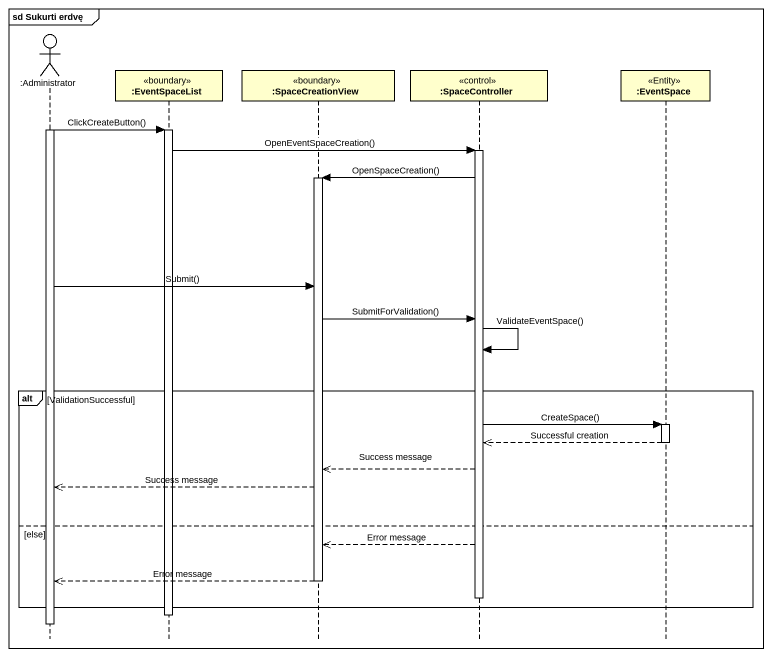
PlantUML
@startuml
mainframe sd Sukurti erdvę
hide footbox
actor ":Administrator" as Administrator
participant ":EventSpaceList" as EventSpaceList <<boundary>>
participant ":SpaceCreationView" as SpaceCreationView <<boundary>>
participant ":SpaceController" as SpaceController <<control>>
participant ":EventSpace" as EventSpace <<Entity>>

activate Administrator
Administrator -> EventSpaceList : ClickCreateButton()
activate EventSpaceList
EventSpaceList -> SpaceController : OpenEventSpaceCreation()
activate SpaceController
SpaceController -> SpaceCreationView : OpenSpaceCreation()
activate SpaceCreationView
Administrator -> SpaceCreationView : Submit()
SpaceCreationView -> SpaceController : SubmitForValidation()
SpaceController -> SpaceController : ValidateEventSpace()
alt ValidationSuccessful
  SpaceController -> EventSpace : CreateSpace()
  activate EventSpace
  EventSpace -->> SpaceController : Successful creation
  deactivate EventSpace
  SpaceController -->> SpaceCreationView : Success message
  SpaceCreationView -->> Administrator : Success message
else else
  SpaceController -->> SpaceCreationView : Error message
  SpaceCreationView -->> Administrator : Error message
  deactivate SpaceCreationView
  deactivate SpaceController
end
deactivate EventSpaceList
deactivate Administrator
@enduml
